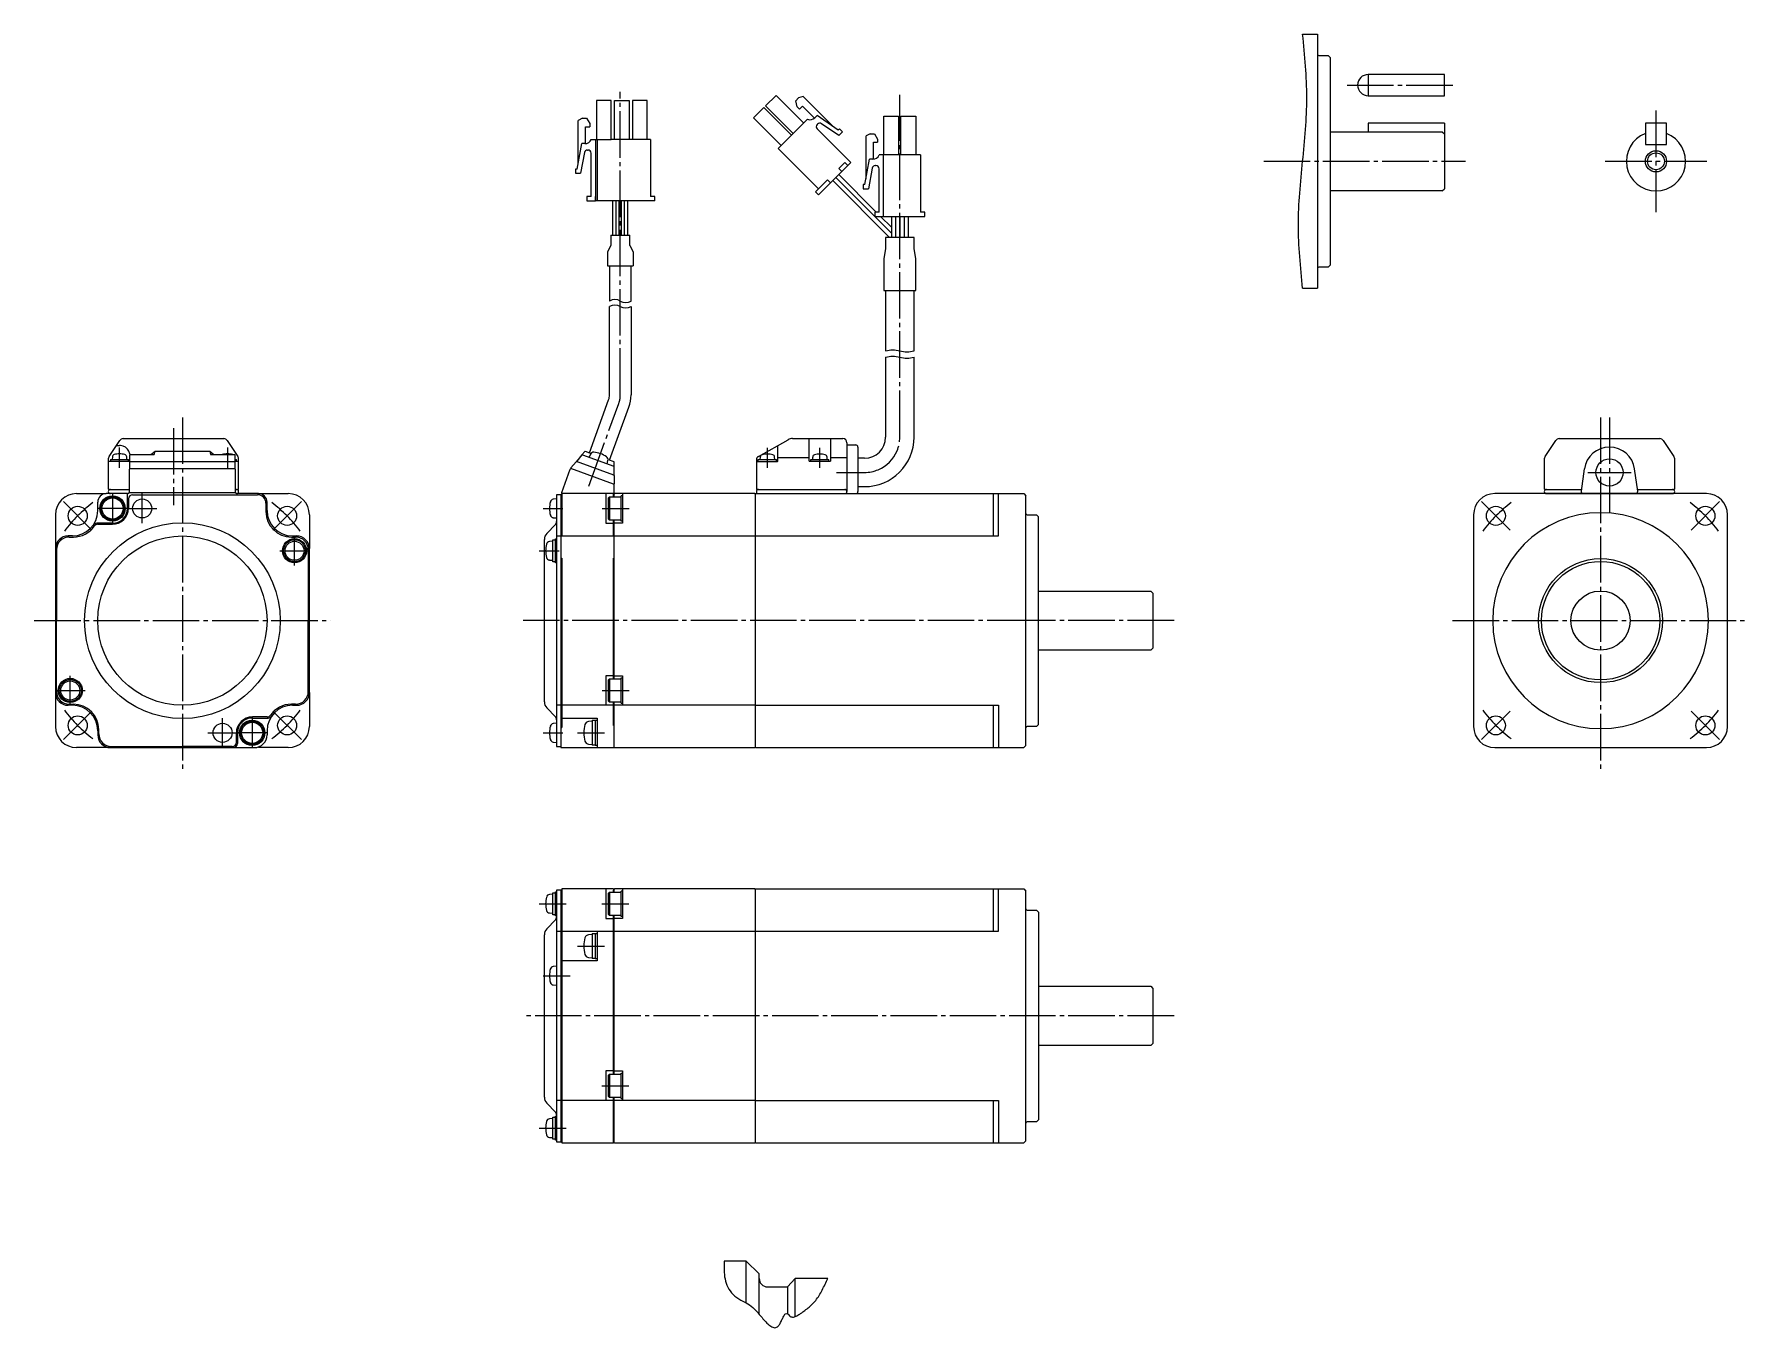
# Model space of a CAD drawing. Header units: millimetres. Extents: x -189 to 216, y -169 to 137.
import ezdxf

# ---------------------------------------------------------------- set-up
doc = ezdxf.new("R2010")
doc.units = ezdxf.units.MM
doc.linetypes.add('DASH_CENTER', pattern=[14, 11, -1, 1, -1])

msp = doc.modelspace()

# ---------------------------------------------------------------- linework, layer by layer
at = {"color": 7, "linetype": 'Continuous'}
for p, q in [((110.7, 137), (114.2, 137)), ((114.2, 137), (114.2, 77)), ((114.5, 132), (116.7, 132)), ((116.7, 132), (117.2, 131.5)), ((117.2, 131.5), (117.2, 82.5)), ((144.2, 127.5), (126.2, 127.5)), ((126.2, 127.5), (126.2, 122.5)), ((144.2, 122.5), (144.2, 127.5)), ((-13.72, 122.57), (-16.19, 120.09)), ((-7.21, 116.06), (-13.72, 122.57)), ((-9.09, 121.25), (-8.39, 121.96)), ((-7.33, 122.31), (-8.39, 121.96)), ((-7.33, 122.31), (-0.17, 115.15)), ((126.2, 122.5), (144.2, 122.5)), ((-56.16, 121.37), (-56.16, 112.17)), ((-52.66, 121.37), (-56.16, 121.37)), ((-52.66, 112.17), (-52.66, 121.37)), ((-51.91, 121.37), (-48.41, 121.37)), ((-51.91, 112.17), (-51.91, 121.37)), ((-48.41, 121.37), (-48.41, 112.17)), ((-44.16, 121.37), (-47.66, 121.37)), ((-47.66, 121.37), (-47.66, 112.17)), ((-44.16, 112.17), (-44.16, 121.37)), ((-16.58, 119.71), (-19.05, 117.23)), ((-10.07, 113.2), (-16.58, 119.71)), ((-16.19, 120.09), (-9.69, 113.59)), ((-8.74, 119.84), (-9.09, 121.25)), ((-8.21, 119.31), (-8.74, 119.84)), ((-8.21, 119.31), (-7.5, 120.01)), ((-7.5, 120.01), (-4.68, 117.19)), ((-4.03, 117.83), (-4.56, 117.3)), ((0.98, 114.36), (-4.03, 117.83)), ((11.74, 108.5), (11.74, 117.7)), ((11.74, 117.7), (15.24, 117.7)), ((15.24, 117.7), (15.24, 108.5)), ((15.79, 108.5), (15.79, 117.7)), ((15.79, 117.7), (19.29, 117.7)), ((19.29, 117.7), (19.29, 108.5)), ((-59.49, 117.17), (-60.49, 116.67)), ((-60.49, 106.54), (-60.49, 116.67)), ((-59.49, 117.17), (-58.49, 117.17)), ((-58.74, 115.17), (-57.74, 115.17)), ((-58.74, 111.17), (-58.74, 115.17)), ((-58.49, 117.17), (-57.74, 115.92)), ((-57.74, 115.92), (-57.74, 115.17)), ((-19.05, 117.23), (-12.55, 110.73)), ((-13.26, 110.02), (-6.33, 116.95)), ((-4.03, 115.71), (-3.94, 115.8)), ((-4.03, 114.65), (3.93, 106.7)), ((1.1, 113.06), (-2.98, 115.89)), ((1.28, 114.65), (0.98, 114.36)), ((1.1, 113.06), (1.98, 113.94)), ((1.98, 113.94), (1.28, 114.65)), ((8.53, 113.5), (7.53, 113)), ((8.53, 113.5), (9.53, 113.5)), ((9.53, 113.5), (10.28, 112.25)), ((117.2, 114), (143.7, 114)), ((126.2, 116), (126.2, 114)), ((144.2, 116), (126.2, 116)), ((143.7, 114), (144.2, 113.5)), ((144.2, 116), (144.2, 100.5)), ((191.7, 116), (191.7, 111)), ((196.7, 116), (191.7, 116)), ((196.7, 111), (196.7, 116)), ((-60.74, 105.17), (-59.65, 111.17)), ((-58.91, 111.17), (-59.65, 111.17)), ((-58.28, 109.67), (-58.16, 109.67)), ((-57.41, 112.17), (-53.91, 112.17)), ((-56.41, 112.17), (-56.41, 97.67)), ((-55.91, 97.67), (-55.91, 112.17)), ((-53.91, 112.17), (-52.66, 112.17)), ((-51.91, 112.17), (-52.66, 112.17)), ((-48.41, 112.17), (-51.91, 112.17)), ((-43.41, 112.17), (-48.41, 112.17)), ((-43.41, 112.17), (-43.41, 98.67)), ((-3.71, 100.47), (-13.26, 110.02)), ((7.53, 102.88), (7.53, 113)), ((9.28, 111.5), (10.28, 111.5)), ((9.28, 107.5), (9.28, 111.5)), ((10.28, 112.25), (10.28, 111.5)), ((191.7, 111), (196.7, 111)), ((-59.02, 109.05), (-59.91, 104.17)), ((-57.41, 98.67), (-57.41, 108.92)), ((-3.71, 99.06), (3.93, 106.7)), ((1.1, 105.28), (2.51, 106.7)), ((2.51, 106.7), (3.22, 105.99)), ((2.51, 106.7), (3.22, 105.99)), ((7.28, 101.5), (8.37, 107.5)), ((9, 105.38), (8.12, 100.5)), ((9.12, 107.5), (8.37, 107.5)), ((9.74, 106), (9.87, 106)), ((20.42, 108.5), (10.62, 108.5)), ((11.62, 108.5), (11.62, 94)), ((20.42, 108.5), (20.42, 95)), ((-61.16, 105.17), (-61.16, 104.17)), ((-60.74, 105.17), (-61.16, 105.17)), ((-61.16, 104.17), (-59.91, 104.17)), ((-4.42, 99.77), (-1.59, 102.59)), ((-1.59, 102.59), (-0.88, 101.89)), ((-0.33, 102.44), (13.1, 89)), ((13.52, 90), (0.37, 103.14)), ((1.08, 103.85), (9.93, 95)), ((1.1, 105.28), (1.81, 104.57)), ((6.87, 101.5), (6.87, 100.5)), ((7.28, 101.5), (6.87, 101.5)), ((10.62, 95), (10.62, 105.25)), ((-57.41, 98.67), (-58.41, 98.67)), ((-58.41, 98.67), (-58.41, 97.67)), ((-58.41, 97.67), (-57.71, 97.67)), ((-57.71, 97.67), (-56.41, 97.67)), ((-56.41, 97.67), (-56.41, 98.67)), ((-42.41, 97.67), (-56.41, 97.67)), ((-56.41, 97.67), (-56.41, 97.67)), ((-52.28, 89.59), (-52.28, 97.67)), ((-51.53, 89.59), (-51.53, 97.67)), ((-50.78, 89.59), (-50.78, 97.67)), ((-50.28, 89.59), (-50.28, 97.67)), ((-49.53, 89.59), (-49.53, 97.67)), ((-48.78, 89.59), (-48.78, 97.67)), ((-42.41, 98.67), (-43.41, 98.67)), ((-42.41, 97.67), (-42.41, 98.67)), ((-4.42, 99.77), (-3.71, 99.06)), ((6.87, 100.5), (8.12, 100.5)), ((143.7, 100), (117.2, 100)), ((143.7, 100), (144.2, 100.5)), ((9.62, 95), (9.62, 94)), ((10.62, 95), (9.62, 95)), ((9.62, 94), (21.42, 94)), ((10.93, 94), (13.52, 91.41)), ((13.52, 94), (13.52, 89)), ((14.52, 94), (14.52, 89)), ((15.52, 94), (15.52, 89)), ((16.52, 94), (16.52, 89)), ((17.52, 94), (17.52, 89)), ((21.42, 95), (20.42, 95)), ((21.42, 94), (21.42, 95)), ((-52.78, 89.59), (-52.78, 87.09)), ((-52.78, 89.59), (-48.28, 89.59)), ((-48.28, 87.09), (-48.28, 89.59)), ((-52.78, 87.09), (-53.53, 85.59)), ((-53.53, 85.59), (-53.53, 82.34)), ((-48.28, 87.09), (-47.53, 85.59)), ((-47.53, 85.59), (-47.53, 82.34)), ((12.17, 86.43), (11.72, 84)), ((18.87, 89), (12.17, 89)), ((12.17, 89), (12.17, 86.43)), ((18.87, 86.43), (18.87, 89)), ((19.32, 84), (18.87, 86.43)), ((-53.53, 82.34), (-47.53, 82.34)), ((-53.08, 82.34), (-53.08, 73.99)), ((-47.98, 73.99), (-47.98, 82.34)), ((11.72, 84), (11.72, 76.5)), ((19.32, 76.5), (19.32, 84)), ((116.7, 82), (114.5, 82)), ((117.2, 82.5), (116.7, 82)), ((110.7, 77), (114.2, 77)), ((11.72, 76.5), (19.32, 76.5)), ((12.17, 76.5), (12.17, 62.25)), ((18.87, 62.25), (18.87, 76.5)), ((-53.08, 51.83), (-53.08, 72.71)), ((-47.98, 72.71), (-47.98, 51.83)), ((12.17, 60.75), (12.17, 41.85)), ((18.87, 41.85), (18.87, 60.75)), ((-57.84, 38.15), (-53.29, 50.65)), ((-53.05, 36.41), (-48.5, 48.9)), ((-171.35, 37.25), (-168.81, 41.05)), ((-167.98, 41.5), (-166.37, 41.5)), ((-166.37, 41.5), (-156.12, 41.5)), ((-156.12, 41.5), (-145.87, 41.5)), ((-145.87, 41.5), (-144.25, 41.5)), ((-143.42, 41.05), (-140.88, 37.25)), ((-17.87, 37.29), (-10.84, 41.24)), ((-9.86, 41.5), (2.02, 41.5)), ((-5.88, 36.2), (-5.88, 41.5)), ((-0.88, 41.5), (-0.88, 36.2)), ((167.98, 37.25), (170.52, 41.05)), ((171.35, 41.5), (195.08, 41.5)), ((195.91, 41.05), (198.45, 37.25)), ((-171.52, 36.7), (-171.52, 36.1)), ((-171.02, 36.6), (-171.02, 36.1)), ((-171.02, 36.6), (-168.87, 36.6)), ((-170.56, 37.19), (-170.62, 36.6)), ((-169.6, 39.87), (-168.87, 39.87)), ((-168.87, 36.6), (-166.72, 36.6)), ((-167.12, 36.6), (-167.17, 37.19)), ((-166.72, 36.1), (-166.72, 36.6)), ((-166.52, 37.51), (-166.52, 36.09)), ((-166.32, 37.71), (-160.69, 37.71)), ((-161.48, 37.71), (-160.48, 38.53)), ((-160.69, 37.71), (-160.48, 38.53)), ((-160.48, 38.53), (-147.55, 38.53)), ((-147.55, 38.53), (-146.56, 37.71)), ((-147.55, 38.53), (-147.35, 37.71)), ((-147.35, 37.71), (-141.72, 37.71)), ((-141.52, 36.09), (-141.52, 37.51)), ((-141.52, 36.6), (-141.22, 36.6)), ((-141.22, 36.1), (-141.22, 36.6)), ((-140.72, 36.1), (-140.72, 36.7)), ((-59.6, 37.66), (-60.84, 36.19)), ((-58.92, 38.47), (-59.6, 37.66)), ((-59.49, 37.69), (-55.78, 36.34)), ((-58.81, 38.5), (-57.45, 38.01)), ((-57.57, 37.82), (-57.9, 37.11)), ((-53.44, 36.55), (-52.08, 36.06)), ((-17.93, 36.55), (-13.63, 36.55)), ((-17.93, 36.1), (-17.93, 36.55)), ((-17.48, 37.14), (-17.53, 36.55)), ((-14.03, 36.55), (-14.09, 37.14)), ((-13.63, 36.1), (-13.63, 36.55)), ((-13.28, 36.2), (-13.28, 39.87)), ((-13.28, 37), (-5.88, 37)), ((-5.53, 36.1), (-5.53, 36.55)), ((-5.53, 36.55), (-1.23, 36.55)), ((-5.08, 37.14), (-5.13, 36.55)), ((-1.63, 36.55), (-1.69, 37.14)), ((-1.23, 36.1), (-1.23, 36.55)), ((-0.88, 37), (3.02, 37)), ((3.02, 40.5), (3.02, 29)), ((3.12, 40), (5.12, 40)), ((5.62, 39.5), (5.62, 29)), ((7.17, 36.85), (5.62, 36.85)), ((167.82, 36.7), (167.82, 29.6)), ((198.62, 29.6), (198.62, 36.7)), ((-171.52, 36.1), (-171.52, 29.6)), ((-166.52, 36.1), (-171.42, 36.1)), ((-166.52, 36.09), (-141.52, 36.09)), ((-166.52, 35.89), (-166.52, 34.46)), ((-166.52, 34.46), (-141.52, 34.46)), ((-166.52, 29), (-166.52, 34.26)), ((-140.82, 36.1), (-141.52, 36.1)), ((-141.52, 34.46), (-141.52, 35.89)), ((-141.52, 34.26), (-141.52, 29)), ((-140.72, 29.6), (-140.72, 36.1)), ((-64.38, 28.79), (-62.39, 34.27)), ((-62.23, 34.57), (-61, 36.04)), ((-52.12, 30.75), (-62.19, 34.41)), ((-52.05, 32.85), (-60.89, 36.07)), ((-55.78, 36.34), (-52.08, 34.99)), ((-53.67, 35.57), (-53.47, 36.33)), ((-52.01, 34.9), (-52.01, 35.96)), ((-52.01, 32.98), (-52.01, 34.9)), ((-51.98, 32.76), (-51.98, 30.84)), ((-18.38, 36.42), (-18.38, 29.5)), ((-18.38, 36.1), (-13.38, 36.1)), ((-0.98, 36.1), (-5.78, 36.1)), ((177.27, 34.32), (176.55, 29.07)), ((189.89, 29.07), (189.16, 34.32)), ((-179.02, 28.5), (-172.02, 28.5)), ((-167.02, 28.5), (-172.02, 28.5)), ((-171.42, 29.5), (-166.52, 29.5)), ((-167.02, 25), (-167.02, 28.5)), ((-166.56, 28.79), (-141.47, 28.79)), ((-141.52, 29.5), (-140.82, 29.5)), ((-136.02, 28.5), (-141.02, 28.5)), ((-136.02, 28.5), (-129.02, 28.5)), ((-64.38, 28.5), (-64.38, 28.79)), ((-64.38, 28.5), (-64.38, 18.5)), ((-52.18, 28.5), (-64.38, 28.5)), ((-53.98, 28.5), (-53.98, 21.5)), ((-52.18, 27.75), (-52.18, 28.5)), ((-52.18, 28.5), (-51.98, 28.5)), ((-51.98, 28.5), (-51.98, 30.56)), ((-51.98, 28.5), (-51.98, 28.4)), ((-51.88, 28.5), (-51.98, 28.4)), ((-51.98, 27.75), (-51.98, 28.4)), ((-18.78, 28.5), (-51.88, 28.5)), ((-49.98, 28.5), (-49.98, 21.5)), ((-18.68, 28.4), (-18.78, 28.5)), ((-18.68, 28.4), (-18.58, 28.5)), ((-18.68, 28.4), (-18.68, -31.4)), ((-18.58, 28.5), (44.82, 28.5)), ((-18.38, 29.5), (3.02, 29.5)), ((5.62, 30.15), (7.17, 30.15)), ((37.62, 18.5), (37.62, 28.5)), ((38.82, 18.5), (38.82, 28.5)), ((44.82, 28.5), (45.32, 28)), ((181.12, 28.5), (156.12, 28.5)), ((167.92, 29.5), (176.6, 29.5)), ((168.32, 28.5), (183.22, 28.5)), ((206.12, 28.5), (181.12, 28.5)), ((183.22, 28.5), (198.12, 28.5)), ((189.83, 29.5), (198.52, 29.5)), ((-174.02, 24.5), (-174.02, 26.5)), ((-166.77, 27.25), (-166.77, 25.05)), ((-165.77, 28.25), (-154.02, 28.25)), ((-154.02, 28.25), (-136.27, 28.25)), ((-134.27, 26.25), (-134.27, 24.25)), ((-134.02, 24.5), (-134.02, 26.5)), ((-65.58, 27.25), (-66.37, 27.18)), ((-65.58, 28.25), (-65.58, -31.25)), ((-64.58, 28.25), (-65.58, 28.25)), ((-64.58, 28.25), (-64.58, -31.5)), ((-64.38, 28.25), (-64.58, 28.25)), ((-53.11, 27.75), (-53.36, 27.5)), ((-53.36, 22.5), (-53.36, 27.5)), ((-53.11, 27.75), (-53.11, 22.25)), ((-53.11, 27.75), (-50.36, 27.75)), ((-50.36, 22), (-50.36, 28)), ((-49.98, 28), (-50.36, 28)), ((45.32, -31), (45.32, 28)), ((-184.02, 23.5), (-184.02, 15.5)), ((-170.52, 21.5), (-174.27, 21.5)), ((-174.02, 21.25), (-170.57, 21.25)), ((-124.02, 23.5), (-124.02, 15.5)), ((-67.92, 19.09), (-65.87, 21.21)), ((-66.37, 22.82), (-65.58, 22.75)), ((-53.98, 21.5), (-52.18, 21.5)), ((-53.36, 22.5), (-53.11, 22.25)), ((-50.36, 22.25), (-53.11, 22.25)), ((-52.18, 18.5), (-52.18, 22.25)), ((-51.98, -15.25), (-51.98, 22.25)), ((-49.98, 21.5), (-51.98, 21.5)), ((-49.98, 22), (-50.36, 22)), ((45.62, 23.5), (47.82, 23.5)), ((48.32, 23), (47.82, 23.5)), ((48.32, -26), (48.32, 23)), ((151.12, 23.5), (151.12, -26.5)), ((211.12, -26.5), (211.12, 23.5)), ((-180.02, 18.5), (-181.02, 18.5)), ((-180.77, 18.25), (-179.77, 18.25)), ((-128.27, 18.25), (-127.27, 18.25)), ((-128.02, 18.5), (-127.02, 18.5)), ((-68.48, -20.7), (-68.48, 17.7)), ((-66.48, 17.25), (-67.27, 17.18)), ((-66.48, 12.4), (-66.48, 17.6)), ((-66.48, 17.6), (-65.88, 17.6)), ((-65.88, 12.15), (-65.88, 17.85)), ((-65.88, 17.85), (-65.58, 17.85)), ((-65.58, 18.5), (-64.58, 18.5)), ((-64.58, 18.5), (-51.98, 18.5)), ((-51.98, 18.5), (-18.68, 18.5)), ((-18.68, 18.5), (38.82, 18.5)), ((-184.02, 15.5), (-184.02, -18.5)), ((-183.77, 15.25), (-183.77, -1.5)), ((-124.27, 15.25), (-124.27, -1.5)), ((-124.02, -18.5), (-124.02, 15.5)), ((-67.27, 12.82), (-66.48, 12.75)), ((-65.88, 12.4), (-66.48, 12.4)), ((-64.58, 13.25), (-64.38, 13.25)), ((-64.38, 13.25), (-64.38, -26.75)), ((-52.18, 13.25), (-51.98, 13.25)), ((-52.18, -15.25), (-52.18, 13.25)), ((-65.58, 12.15), (-65.88, 12.15)), ((48.32, 5.5), (74.82, 5.5)), ((74.82, 5.5), (75.32, 5)), ((75.32, 5), (75.32, -8)), ((-183.77, -18.5), (-183.77, -1.5)), ((-124.27, -18.25), (-124.27, -1.5)), ((75.32, -8), (74.82, -8.5)), ((74.82, -8.5), (48.32, -8.5)), ((-53.98, -14.5), (-53.98, -21.5)), ((-52.18, -14.5), (-53.98, -14.5)), ((-53.11, -15.25), (-53.36, -15.5)), ((-53.36, -20.5), (-53.36, -15.5)), ((-53.11, -15.25), (-53.11, -20.75)), ((-53.11, -15.25), (-50.36, -15.25)), ((-51.98, -14.5), (-49.98, -14.5)), ((-50.36, -21), (-50.36, -15)), ((-50.36, -15), (-49.98, -15)), ((-49.98, -14.5), (-49.98, -21.5)), ((-184.02, -18.5), (-184.02, -26.5)), ((-124.02, -18.5), (-124.02, -26.5)), ((-180.02, -21.5), (-181.02, -21.5)), ((-180.77, -21.25), (-179.77, -21.25)), ((-134.01, -24.25), (-137.47, -24.25)), ((-127.27, -21.25), (-128.27, -21.25)), ((-128.02, -21.5), (-127.02, -21.5)), ((-65.87, -24.21), (-67.92, -22.09)), ((-64.58, -21.5), (-65.58, -21.5)), ((-52.18, -21.5), (-64.38, -21.5)), ((-53.36, -20.5), (-53.11, -20.75)), ((-50.36, -20.75), (-53.11, -20.75)), ((-52.18, -26.25), (-52.18, -20.75)), ((-51.98, -31.5), (-51.98, -20.75)), ((-18.68, -21.5), (-51.98, -21.5)), ((-50.36, -21), (-49.98, -21)), ((-18.68, -21.5), (38.82, -21.5)), ((37.62, -31.5), (37.62, -21.5)), ((38.82, -21.5), (38.82, -31.5)), ((-174.02, -27.5), (-174.02, -28.5)), ((-173.77, -28.25), (-173.77, -27.25)), ((-141.27, -30.25), (-141.27, -28.05)), ((-141.02, -28), (-141.02, -30.5)), ((-137.52, -24.5), (-133.76, -24.5)), ((-134.02, -27.5), (-134.02, -28.5)), ((-65.58, -25.75), (-66.37, -25.82)), ((-64.58, -26.75), (-64.38, -26.75)), ((-64.38, -24.5), (-55.98, -24.5)), ((-57.18, -25.25), (-58.03, -25.32)), ((-57.18, -25.05), (-56.48, -25.05)), ((-57.18, -25.05), (-57.18, -30.95)), ((-56.48, -25), (-56.48, -31)), ((-56.48, -25), (-55.98, -25)), ((-55.98, -24.5), (-55.98, -31.5)), ((-52.18, -26.25), (-51.98, -26.25)), ((47.82, -26.5), (45.62, -26.5)), ((48.32, -26), (47.82, -26.5)), ((-171.02, -31.5), (-179.02, -31.5)), ((-171.02, -31.5), (-137.02, -31.5)), ((-170.77, -31.25), (-154.02, -31.25)), ((-142.27, -31.25), (-154.02, -31.25)), ((-129.02, -31.5), (-136.02, -31.5)), ((-66.37, -30.18), (-65.58, -30.25)), ((-65.58, -31.25), (-64.58, -31.25)), ((-64.58, -31.5), (-55.98, -31.5)), ((-58.03, -30.68), (-57.18, -30.75)), ((-56.48, -30.95), (-57.18, -30.95)), ((-55.98, -31), (-56.48, -31)), ((-55.98, -31.5), (-51.98, -31.5)), ((-51.98, -31.4), (-51.88, -31.5)), ((-51.88, -31.5), (-18.78, -31.5)), ((-18.78, -31.5), (-18.68, -31.4)), ((-18.68, -31.4), (-18.58, -31.5)), ((-18.58, -31.5), (44.82, -31.5)), ((44.82, -31.5), (45.32, -31)), ((156.12, -31.5), (181.12, -31.5)), ((181.12, -31.5), (206.12, -31.5)), ((-66.48, -66.13), (-67.27, -66.2)), ((-66.48, -65.78), (-65.88, -65.78)), ((-66.48, -70.98), (-66.48, -65.78)), ((-65.88, -65.53), (-65.58, -65.53)), ((-65.88, -71.23), (-65.88, -65.53)), ((-64.58, -65.13), (-65.58, -65.13)), ((-65.58, -65.13), (-65.58, -124.63)), ((-64.38, -65.13), (-64.58, -65.13)), ((-64.58, -65.13), (-64.58, -124.63)), ((-64.38, -64.88), (-64.38, -124.88)), ((-55.98, -64.88), (-64.38, -64.88)), ((-52.18, -64.88), (-55.98, -64.88)), ((-53.98, -64.88), (-53.98, -71.88)), ((-53.11, -65.63), (-53.36, -65.88)), ((-53.36, -70.88), (-53.36, -65.88)), ((-53.11, -65.63), (-50.36, -65.63)), ((-53.11, -65.63), (-53.11, -71.13)), ((-52.18, -64.88), (-52.18, -65.13)), ((-52.18, -65.63), (-52.18, -65.13)), ((-52.18, -65.13), (-51.98, -65.13)), ((-51.88, -64.88), (-51.98, -64.98)), ((-51.98, -65.63), (-51.98, -64.98)), ((-18.78, -64.88), (-51.88, -64.88)), ((-49.98, -65.38), (-50.36, -65.38)), ((-50.36, -71.38), (-50.36, -65.38)), ((-49.98, -64.88), (-49.98, -71.88)), ((-18.68, -64.98), (-18.78, -64.88)), ((-18.68, -64.98), (-18.58, -64.88)), ((-18.68, -64.98), (-18.68, -124.78)), ((-18.58, -64.88), (44.82, -64.88)), ((37.62, -74.88), (37.62, -64.88)), ((38.82, -74.88), (38.82, -64.88)), ((44.82, -64.88), (45.32, -65.38)), ((45.32, -124.38), (45.32, -65.38)), ((-67.92, -74.29), (-65.87, -72.16)), ((-67.27, -70.56), (-66.48, -70.63)), ((-65.88, -70.98), (-66.48, -70.98)), ((-65.58, -71.23), (-65.88, -71.23)), ((-53.98, -71.88), (-52.18, -71.88)), ((-53.36, -70.88), (-53.11, -71.13)), ((-50.36, -71.13), (-53.11, -71.13)), ((-52.18, -108.63), (-52.18, -71.13)), ((-51.98, -108.63), (-51.98, -71.13)), ((-49.98, -71.88), (-51.98, -71.88)), ((-49.98, -71.38), (-50.36, -71.38)), ((45.62, -69.88), (47.82, -69.88)), ((48.32, -70.38), (47.82, -69.88)), ((48.32, -70.38), (48.32, -119.38)), ((-68.48, -114.07), (-68.48, -75.68)), ((-65.58, -74.88), (-64.58, -74.88)), ((-64.38, -74.88), (-52.18, -74.88)), ((-57.18, -75.63), (-58.03, -75.7)), ((-57.18, -75.43), (-57.18, -81.33)), ((-57.18, -75.43), (-56.48, -75.43)), ((-56.48, -75.38), (-55.98, -75.38)), ((-56.48, -75.38), (-56.48, -81.38)), ((-55.98, -74.88), (-55.98, -81.88)), ((-51.98, -74.88), (-18.68, -74.88)), ((-18.68, -74.88), (38.82, -74.88)), ((-65.58, -83.13), (-66.37, -83.2)), ((-55.98, -81.88), (-64.38, -81.88)), ((-58.03, -81.05), (-57.18, -81.13)), ((-56.48, -81.33), (-57.18, -81.33)), ((-55.98, -81.38), (-56.48, -81.38)), ((-66.37, -87.56), (-65.58, -87.63)), ((48.32, -87.88), (74.82, -87.88)), ((74.82, -87.88), (75.32, -88.38)), ((75.32, -88.38), (75.32, -101.38)), ((74.82, -101.88), (48.32, -101.88)), ((75.32, -101.38), (74.82, -101.88)), ((-52.18, -107.88), (-53.98, -107.88)), ((-53.98, -107.88), (-53.98, -114.88)), ((-53.11, -108.63), (-53.36, -108.88)), ((-53.36, -113.88), (-53.36, -108.88)), ((-53.11, -108.63), (-50.36, -108.63)), ((-53.11, -108.63), (-53.11, -114.13)), ((-51.98, -107.88), (-49.98, -107.88)), ((-50.36, -108.38), (-49.98, -108.38)), ((-50.36, -114.38), (-50.36, -108.38)), ((-49.98, -107.88), (-49.98, -114.88)), ((-65.87, -117.59), (-67.92, -115.46)), ((-64.58, -114.88), (-65.58, -114.88)), ((-52.18, -114.88), (-64.38, -114.88)), ((-53.36, -113.88), (-53.11, -114.13)), ((-50.36, -114.13), (-53.11, -114.13)), ((-52.18, -124.88), (-52.18, -114.13)), ((-51.98, -124.78), (-51.98, -114.13)), ((-18.68, -114.88), (-51.98, -114.88)), ((-50.36, -114.38), (-49.98, -114.38)), ((-18.68, -114.88), (38.82, -114.88)), ((37.62, -124.88), (37.62, -114.88)), ((38.82, -114.88), (38.82, -124.88)), ((-66.48, -119.13), (-67.27, -119.2)), ((-66.48, -123.98), (-66.48, -118.78)), ((-66.48, -118.78), (-65.88, -118.78)), ((-65.88, -124.23), (-65.88, -118.53)), ((-65.88, -118.53), (-65.58, -118.53)), ((47.82, -119.88), (45.62, -119.88)), ((48.32, -119.38), (47.82, -119.88)), ((-67.27, -123.56), (-66.48, -123.63)), ((-65.88, -123.98), (-66.48, -123.98)), ((-65.58, -124.23), (-65.88, -124.23)), ((-65.58, -124.63), (-64.58, -124.63)), ((-64.58, -124.63), (-64.38, -124.63)), ((-64.38, -124.88), (-52.18, -124.88)), ((-51.98, -124.88), (-52.18, -124.88)), ((-51.98, -124.78), (-51.98, -124.88)), ((-51.98, -124.78), (-51.88, -124.88)), ((-51.88, -124.88), (-18.78, -124.88)), ((-18.78, -124.88), (-18.68, -124.78)), ((-18.68, -124.78), (-18.58, -124.88)), ((-18.58, -124.88), (44.82, -124.88)), ((44.82, -124.88), (45.32, -124.38)), ((-20.83, -152.82), (-26, -152.82)), ((-20.83, -162.62), (-20.83, -152.82)), ((-20.83, -152.82), (-17.71, -155.82)), ((-17.71, -165.36), (-17.71, -155.82)), ((-11.06, -158.89), (-9.2, -156.86)), ((-9.2, -165.9), (-9.2, -156.86)), ((-1.53, -156.86), (-9.2, -156.86)), ((-15.71, -158.89), (-11.06, -158.89)), ((-11.06, -158.89), (-11.06, -165.21))]:
    msp.add_line(p, q, dxfattribs=at)
at = {"color": 1, "linetype": 'DASH_CENTER'}
for p, q in [((-50.53, 51.83), (-50.53, 123.42)), ((15.52, 41.85), (15.52, 122.7)), ((121.2, 125), (146.7, 125)), ((194.2, 119), (194.2, 95)), ((101.5, 107), (149.2, 107)), ((182.2, 107), (206.2, 107)), ((-58.01, 30.23), (-50.9, 49.77)), ((-154.02, 46.5), (-154.02, -36.5)), ((181.12, 46.5), (181.12, -36.5)), ((183.22, 46.5), (183.22, 23.91)), ((-156.12, 44), (-156.12, 25.75)), ((-168.87, 34.6), (-168.87, 39.4)), ((-143.37, 39.4), (-143.37, 34.6)), ((-15.78, 34.6), (-15.78, 39.35)), ((-3.38, 34.6), (-3.38, 39.35)), ((0.52, 33.5), (7.17, 33.5)), ((178.12, 33.5), (188.32, 33.5)), ((-170.52, 28.6), (-170.52, 21.4)), ((-163.52, 21.5), (-163.52, 28.5)), ((-182.12, 26.61), (-175.41, 19.89)), ((-166.92, 25), (-174.12, 25)), ((-167.02, 25), (-160.02, 25)), ((-125.91, 26.61), (-132.63, 19.89)), ((-68.78, 25), (-64.08, 25)), ((-54.86, 25), (-48.48, 25)), ((159.73, 19.89), (153.01, 26.61)), ((209.22, 26.61), (202.51, 19.89)), ((-127.52, 11.5), (-127.52, 18.5)), ((-131.02, 15), (-124.02, 15)), ((-69.68, 15), (-64.98, 15)), ((-189.02, -1.5), (-119.02, -1.5)), ((47.12, -1.5), (-73.48, -1.5)), ((80.32, -1.5), (47.12, -1.5)), ((146.12, -1.5), (188.12, -1.5)), ((188.12, -1.5), (216.12, -1.5)), ((-180.52, -21.5), (-180.52, -14.5)), ((-184.02, -18), (-177.02, -18)), ((-54.86, -18), (-48.48, -18)), ((-175.41, -22.89), (-182.12, -29.61)), ((-132.63, -22.89), (-125.91, -29.61)), ((159.73, -22.89), (153.01, -29.61)), ((209.22, -29.61), (202.51, -22.89)), ((-148.02, -28), (-141.02, -28)), ((-144.52, -31.5), (-144.52, -24.5)), ((-133.92, -28), (-141.12, -28)), ((-137.52, -24.4), (-137.52, -31.6)), ((-68.78, -28), (-64.08, -28)), ((-60.68, -28), (-54.3, -28)), ((-69.68, -68.38), (-63.3, -68.38)), ((-54.87, -68.38), (-48.49, -68.38)), ((-60.68, -78.38), (-54.3, -78.38)), ((-68.78, -85.38), (-62.4, -85.38)), ((80.32, -94.88), (-73.49, -94.88)), ((-54.87, -111.38), (-48.49, -111.38)), ((-69.68, -121.38), (-63.3, -121.38))]:
    msp.add_line(p, q, dxfattribs=at)
at = {"color": 2, "linetype": 'Continuous'}
msp.add_circle((194.2, 107), 2.5, dxfattribs=at)
at = {"color": 7, "linetype": 'Continuous'}
for centre, radius in [((194.2, 107), 2), ((183.22, 33.5), 3.2), ((-178.76, 23.25), 2.25), ((-170.52, 25), 3), ((-170.52, 25), 2.75), ((-170.52, 25), 2.5), ((-163.52, 25), 2.25), ((-129.27, 23.25), 2.25), ((156.37, 23.25), 2.25), ((205.87, 23.25), 2.25), ((-154.02, -1.5), 23.13), ((-154.02, -1.5), 20), ((-127.52, 15), 2.85), ((-127.52, 15), 2.6), ((-127.52, 15), 2.25), ((181.12, -1.5), 14.64), ((181.12, -1.5), 14), ((181.12, -1.5), 7), ((181.12, -1.5), 7), ((-180.52, -18), 2.85), ((-180.52, -18), 2.6), ((-180.52, -18), 2.25), ((-178.76, -26.25), 2.25), ((-129.27, -26.25), 2.25), ((156.37, -26.25), 2.25), ((205.87, -26.25), 2.25), ((-144.52, -28), 2.25), ((-137.52, -28), 3), ((-137.52, -28), 2.75), ((-137.52, -28), 2.5)]:
    msp.add_circle(centre, radius, dxfattribs=at)
for centre, radius, start, end in [((114.5, 132.3), 0.3, 180, 270), ((126.2, 125), 2.5, 90, 180), ((126.2, 125), 2.5, 180, 270), ((-5.69, 118.36), 1.55, 245.7532, 316.8667), ((-3.5, 115.18), 0.75, 135, 225), ((-3.41, 115.27), 0.75, 55.3048, 135), ((194.2, 107), 7, 110.9248, 270), ((194.2, 107), 7, 270, 69.0752), ((-58.28, 108.92), 0.75, 90, 169.6952), ((-58.86, 112.72), 1.55, 268.1333, 339.2468), ((-58.16, 108.92), 0.75, 0, 90), ((9.74, 105.25), 0.75, 90, 169.6952), ((9.17, 109.05), 1.55, 268.1333, 339.2468), ((9.87, 105.25), 0.75, 0, 90), ((114.5, 81.7), 0.3, 90, 180), ((-56.53, 51.83), 3.45, 340, 0), ((-56.53, 51.83), 8.55, 340, 0), ((-167.98, 40.5), 1, 90, 146.3099), ((-144.25, 40.5), 1, 33.6901, 90), ((-9.86, 39.5), 2, 90, 119.3578), ((2.02, 40.5), 1, 0, 90), ((7.17, 41.85), 11.7, 270, 0), ((7.17, 41.85), 5, 270, 0), ((171.35, 40.5), 1, 90, 146.3099), ((195.08, 40.5), 1, 33.6901, 90), ((-170.52, 36.7), 1, 146.3099, 180), ((-169.97, 37.14), 0.6, 106.3877, 175), ((-168.87, 33.4), 4.5, 90, 106.3877), ((-168.87, 37.37), 2.5, 84.2608, 90), ((-168.87, 33.4), 4.5, 73.6123, 90), ((-168.87, 37.37), 2.5, 27.6248, 84.2608), ((-167.77, 37.14), 0.6, 5, 73.6123), ((-168.87, 37.37), 2.5, 7.6193, 27.6248), ((-166.32, 37.51), 0.2, 90, 180), ((-143.37, 33.4), 4.5, 90, 106.546), ((-143.37, 33.4), 4.5, 73.6123, 90), ((-141.72, 37.51), 0.2, 0, 90), ((-141.72, 36.7), 1, 0, 33.6901), ((-59.53, 37.6), 0.1, 70, 139.8637), ((-58.84, 38.41), 0.1, 70, 139.8637), ((-56.84, 37.48), 0.8, 85.4427, 155), ((-57.26, 32.3), 6, 70, 85.4427), ((-57.26, 32.3), 6, 54.5573, 70), ((-54.24, 36.54), 0.8, 345, 54.5573), ((-17.38, 36.42), 1, 119.3578, 180), ((-16.88, 37.09), 0.6, 106.3877, 175), ((-15.78, 33.35), 4.5, 90, 106.3877), ((-15.78, 33.35), 4.5, 73.6123, 90), ((-14.68, 37.09), 0.6, 5, 73.6123), ((-4.48, 37.09), 0.6, 106.3877, 175), ((-3.38, 33.35), 4.5, 90, 106.3877), ((-3.38, 33.35), 4.5, 73.6123, 90), ((-2.28, 37.09), 0.6, 5, 73.6123), ((3.12, 39.9), 0.1, 90, 180), ((5.12, 39.5), 0.5, 0, 90), ((168.82, 36.7), 1, 146.3099, 180), ((183.22, 33.5), 6, 7.8875, 172.1125), ((197.62, 36.7), 1, 0, 33.6901), ((-171.42, 36), 0.1, 90, 180), ((-166.32, 35.89), 0.2, 90, 180), ((-166.32, 34.26), 0.2, 90, 180), ((-141.72, 35.89), 0.2, 0, 90), ((-141.72, 34.26), 0.2, 0, 90), ((-140.82, 36), 0.1, 0, 90), ((-62.2, 34.21), 0.2, 70, 160), ((-62.15, 34.51), 0.1, 140, 250), ((-60.92, 35.97), 0.1, 70, 140), ((-60.92, 35.97), 0.1, 70, 140), ((-60.76, 36.13), 0.1, 139.8637, 250), ((-52.11, 32.98), 0.1, 250, 0.1363), ((-52.11, 35.96), 0.1, 0.1363, 70), ((-52.11, 34.9), 0.1, 0.1363, 70), ((-52.08, 32.76), 0.1, 0, 70), ((-13.38, 36.2), 0.1, 270, 0), ((-5.78, 36.2), 0.1, 180, 270), ((-0.98, 36.2), 0.1, 270, 0), ((-179.02, 23.5), 5, 90, 180), ((-172.02, 26.5), 2, 90, 180), ((-171.42, 29.6), 0.1, 180, 270), ((-171.02, 29), 0.5, 90, 270), ((-167.02, 29), 0.5, 270, 0), ((-141.02, 29), 0.5, 180, 270), ((-141.22, 29), 0.5, 281.537, 90), ((-140.82, 29.6), 0.1, 270, 0), ((-136.02, 26.5), 2, 360, 90), ((-129.02, 23.5), 5, 360, 90), ((-52.08, 30.84), 0.1, 250, 360), ((-52.18, 30.56), 0.2, 0, 70), ((-17.88, 29), 0.5, 90, 270), ((2.52, 29), 0.5, 270, 90), ((5.12, 29), 0.5, 270, 0), ((156.12, 23.5), 5, 90, 180), ((167.92, 29.6), 0.1, 180, 270), ((168.32, 29), 0.5, 90, 270), ((177.04, 29), 0.5, 172.1125, 270), ((189.39, 29), 0.5, 270, 7.8875), ((198.12, 29), 0.5, 270, 90), ((198.52, 29.6), 0.1, 270, 0), ((206.12, 23.5), 5, 0, 90), ((-180.02, 24.5), 6, 270, 0), ((-170.57, 25.05), 3.8, 270, 360), ((-170.52, 25), 3.5, 270, 0), ((-165.77, 27.25), 1, 90, 180), ((-136.27, 26.25), 2, 360, 90), ((-128.02, 24.5), 6, 180, 270), ((-61.28, 25), 6, 164.5573, 180), ((-61.28, 25), 6, 180, 195.4427), ((-66.3, 26.38), 0.8, 95, 164.5573), ((-179.77, 24.25), 6, 270, 325.1501), ((-174.27, 20.5), 1, 90, 145.1501), ((-174.02, 20.25), 1, 90, 145.1501), ((-128.27, 24.25), 6, 180, 270), ((-66.3, 23.62), 0.8, 195.4427, 265), ((-66.58, 21.91), 1, 315.971, 0), ((45.62, 23.8), 0.3, 180, 270), ((181.12, -1.5), 25.5, 90, 270), ((181.12, -1.5), 25.5, 270, 90), ((-181.02, 15.5), 3, 90, 180), ((-180.77, 15.25), 3, 90, 180), ((-127.27, 15.25), 3, 0, 90), ((-127.02, 15.5), 3, 0, 90), ((-66.48, 17.7), 2, 135.971, 180), ((-62.18, 15), 6, 164.5573, 180), ((-67.2, 16.38), 0.8, 95, 164.5573), ((-62.18, 15), 6, 180, 195.4427), ((-67.2, 13.62), 0.8, 195.4427, 265), ((-181.02, -18.5), 3, 180, 270), ((-180.77, -18.25), 3, 180, 270), ((-127.27, -18.25), 3, 270, 0), ((-127.02, -18.5), 3, 270, 0), ((-180.02, -27.5), 6, 0, 90), ((-179.77, -27.25), 6, 0, 90), ((-137.47, -28.05), 3.8, 90, 180), ((-128.02, -27.5), 6, 90, 180), ((-134.01, -23.25), 1, 270, 325.1501), ((-133.76, -23.5), 1, 270, 325.1501), ((-128.27, -27.25), 6, 90, 145.1501), ((-66.48, -20.7), 2, 180, 224.029), ((-66.58, -24.91), 1, 360, 44.029), ((-179.02, -26.5), 5, 180, 270), ((-170.77, -28.25), 3, 180, 270), ((-137.52, -28), 3.5, 90, 180), ((-129.02, -26.5), 5, 270, 0), ((-61.28, -28), 6, 164.5573, 180), ((-61.28, -28), 6, 180, 195.4427), ((-66.3, -26.62), 0.8, 95, 164.5573), ((-52.18, -28), 7, 163.743, 180), ((-52.18, -28), 7, 180, 196.257), ((-57.94, -26.32), 1, 95, 163.743), ((45.62, -26.8), 0.3, 90, 180), ((156.12, -26.5), 5, 180, 270), ((206.12, -26.5), 5, 270, 0), ((-171.02, -28.5), 3, 180, 270), ((-142.27, -30.25), 1, 270, 0), ((-142.02, -30.5), 1, 270, 0), ((-137.02, -28.5), 3, 270, 0), ((-66.3, -29.38), 0.8, 195.4427, 265), ((-57.94, -29.68), 1, 196.257, 265), ((-62.18, -68.38), 6, 164.5573, 180), ((-62.18, -68.38), 6, 180, 195.4427), ((-67.2, -66.99), 0.8, 95, 164.5573), ((-67.2, -69.76), 0.8, 195.4427, 265), ((-66.58, -71.47), 1, 315.971, 0), ((45.62, -69.58), 0.3, 180, 270), ((-66.48, -75.68), 2, 135.971, 180), ((-52.18, -78.38), 7, 163.743, 180), ((-57.94, -76.7), 1, 95, 163.743), ((-52.18, -78.38), 7, 180, 196.257), ((-57.94, -80.06), 1, 196.257, 265), ((-61.28, -85.38), 6, 164.5573, 180), ((-66.3, -83.99), 0.8, 95, 164.5573), ((-61.28, -85.38), 6, 180, 195.4427), ((-66.3, -86.76), 0.8, 195.4427, 265), ((-66.48, -114.07), 2, 180, 224.029), ((-62.18, -121.38), 6, 164.5573, 180), ((-62.18, -121.38), 6, 180, 195.4427), ((-67.2, -119.99), 0.8, 95, 164.5573), ((-66.58, -118.29), 1, 0, 44.029), ((45.62, -120.18), 0.3, 90, 180), ((-67.2, -122.76), 0.8, 195.4427, 265), ((-15.71, -156.89), 2, 180, 270)]:
    msp.add_arc(centre, radius, start, end, dxfattribs=at)
at = {"color": 2, "linetype": 'Continuous'}
for centre, start, end in [((-51.81, 71.78), 60, 120), ((-51.81, 70.5), 60, 120), ((-49.26, 76.2), 240, 300), ((-49.26, 74.92), 240, 300)]:
    msp.add_arc(centre, 2.55, start, end, dxfattribs=at)
at = {"color": 1, "linetype": 'DASH_CENTER'}
for centre, radius, start, end in [((-56.53, 51.83), 6, 340, 0), ((7.17, 41.85), 8.35, 270, 0), ((-154.02, -1.5), 35, 127.2182, 142.7818), ((-154.02, -1.5), 35, 37.2182, 52.7818), ((181.12, -1.5), 35, 127.2182, 142.7818), ((181.12, -1.5), 35, 37.2182, 52.7818), ((-154.02, -1.5), 35, 217.2182, 232.7818), ((-154.02, -1.5), 35, 307.2182, 322.7818), ((181.12, -1.5), 35, 217.2182, 232.7818), ((181.12, -1.5), 35, 307.2182, 322.7818)]:
    msp.add_arc(centre, radius, start, end, dxfattribs=at)
at = {"color": 2, "linetype": 'Continuous'}
for points in [[(110.7, 77), (110.2, 82), (109.2, 92), (110.7, 107), (112.2, 122), (111.2, 132), (110.7, 137)], [(12.17, 62.25), (12.72, 62.38), (13.84, 62.63), (15.52, 62.25), (17.19, 61.88), (18.31, 62.13), (18.87, 62.25)], [(12.17, 60.75), (12.72, 60.88), (13.84, 61.13), (15.52, 60.75), (17.19, 60.38), (18.31, 60.63), (18.87, 60.75)]]:
    msp.add_open_spline(points, degree=3, dxfattribs=at)
msp.add_open_spline([(-26, -152.82), (-26.01, -153.53), (-26.04, -154.93), (-25.87, -157), (-25.24, -159.03), (-23.93, -160.76), (-22.54, -161.79), (-21.45, -162.32), (-20.44, -162.79), (-19.11, -163.75), (-17.89, -165.14), (-16.82, -166.41), (-15.93, -167.4), (-15.04, -168.17), (-14.07, -168.66), (-13.17, -168.24), (-12.73, -167.45), (-12.35, -166.62), (-11.97, -165.88), (-11.65, -165.2), (-11.03, -165.14), (-10.74, -165.53), (-10.35, -165.95), (-9.57, -166.1), (-8.74, -165.7), (-7.51, -164.89), (-5.96, -163.77), (-4.14, -161.97), (-2.75, -159.6), (-1.94, -157.79), (-1.53, -156.86)], degree=3, knots=[0, 0, 0, 0, 2.136521, 4.206533, 6.214449, 8.397381, 10.625038, 11.330989, 12.017051, 13.960125, 16.194013, 17.564394, 18.948992, 20.170743, 21.123275, 21.987056, 22.819907, 23.791273, 24.712035, 25.397316, 25.851416, 26.282571, 26.766776, 27.550931, 28.457141, 29.467445, 31.975115, 34.194519, 37.086149, 40.144924, 40.144924, 40.144924, 40.144924], dxfattribs=at)

doc.saveas('drawing.dxf')
